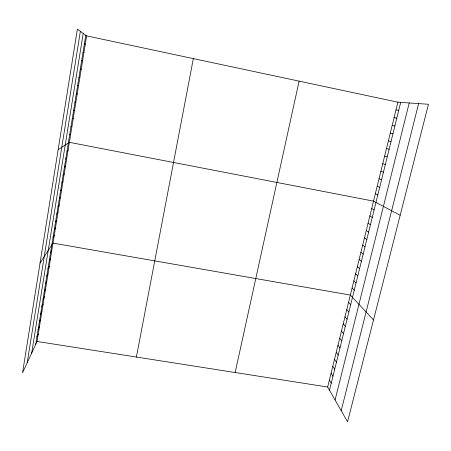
<?xml version="1.0" encoding="UTF-8"?>
<svg xmlns="http://www.w3.org/2000/svg" width="451" height="451" viewBox="0 0 451 451"><rect width="100%" height="100%" fill="white"/><g stroke="black" fill="none" stroke-linecap="round" stroke-linejoin="round"><path stroke-width="0.68" d="M27.207 362.739L80.368 31.345M31.671 353.082L83.215 33.408M35.725 344.333L85.786 35.263M37.05 341.463L86.62 35.871L77.375 29.185L22.55 372.797L37.05 341.463L327.674 387.026L347.558 421.815L428.45 104.271L397.917 102.191L86.62 35.871M136.399 357.04L193.344 58.607M235.151 372.52L299.109 81.141M327.674 387.026L397.917 102.191M329.506 390.233L400.708 102.383M335.076 399.981L409.22 102.958M341.204 410.692L418.624 103.6M36.931 336.88L38.25 334.084M38.143 329.393L39.451 326.676M39.361 321.873L40.658 319.235M40.584 314.324L41.87 311.765M41.813 306.742L43.087 304.262M43.042 299.131L44.311 296.73M44.283 291.487L45.534 289.164M45.528 283.809L46.769 281.571M46.774 276.097L48.003 273.943M48.032 268.351L49.249 266.282M49.289 260.577L50.495 258.586M50.551 252.769L51.747 250.863M40.071 262.995L53.004 243.106L350.348 295.078L373.507 319.956M53.06 237.282L54.233 235.546M54.306 229.604L55.462 227.952M55.552 221.898L56.702 220.33M56.809 214.157L57.942 212.675M58.066 206.383L59.188 204.991M59.329 198.575L60.44 197.273M60.603 190.739L61.697 189.521M61.877 182.864L62.96 181.736M63.157 174.96L64.228 173.923M64.442 167.022L65.502 166.075M65.733 159.051L66.782 158.194M67.03 151.046L68.067 150.279M58.145 149.709L69.353 142.33L373.518 201.135L400.178 215.251M69.64 134.928L70.649 134.347M70.954 126.821L71.951 126.336M72.273 118.675L73.254 118.286M73.598 110.495L74.567 110.202M74.928 102.281L75.881 102.084M76.264 94.028L77.206 93.932M77.606 85.746L78.53 85.741M395.995 109.988L398.757 110.269M78.953 77.42L79.866 77.521M394.078 117.75L396.812 118.123M392.173 125.485L394.879 125.942M390.273 133.192L392.951 133.733M80.306 69.065L81.208 69.262M388.379 140.864L391.034 141.49M386.496 148.503L389.123 149.219M384.618 156.114L387.217 156.914M81.67 60.671L82.55 60.97M382.752 163.69L385.323 164.576M380.886 171.239L383.435 172.209M379.032 178.759L381.557 179.808M377.188 186.246L379.686 187.379M83.035 52.237L83.903 52.637M375.35 193.704L377.82 194.917M371.692 208.531L374.11 209.907M84.405 43.77L85.262 44.277M369.876 215.899L372.267 217.354M368.067 223.245L370.434 224.778M366.263 230.551L368.608 232.164M364.464 237.835L366.787 239.526M362.677 245.09L364.972 246.855M360.896 252.318L363.168 254.155M359.12 259.511L361.369 261.428M357.35 266.682L359.577 268.672M355.591 273.819L357.79 275.888M353.838 280.934L356.014 283.076M352.09 288.02L354.244 290.235M348.567 302.317L350.669 304.684M346.785 309.533L348.865 311.968M345.015 316.72L347.073 319.229M343.25 323.874L345.286 326.456M341.492 331L343.504 333.655M339.738 338.103L341.728 340.826M337.996 345.173L339.964 347.969M336.26 352.22L338.205 355.084M334.529 359.233L336.452 362.17M332.804 366.223L334.704 369.228M331.09 373.186L332.968 376.258M329.377 380.12L331.231 383.26"/></g></svg>
